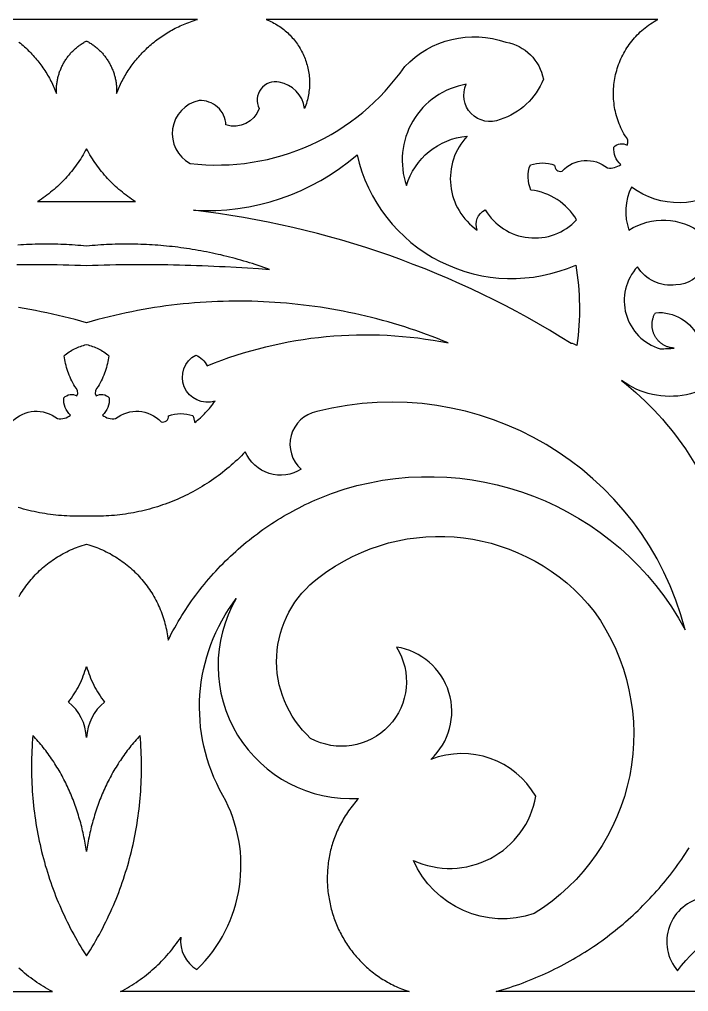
# Model space of a CAD drawing. Extents: x -1135 to 1139, y -1815 to -1379.
# Drawn here: x -30.1 to 270, y -1815 to -1378.9 of the extents above; entities that cross this region are included whole.
import ezdxf

# ---------------------------------------------------------------- set-up
doc = ezdxf.new("R2010")
doc.units = 0
doc.layers.add('LAYER_1', color=18, linetype='CONTINUOUS')

msp = doc.modelspace()

# ---------------------------------------------------------------- linework, layer by layer
at = {"layer": 'LAYER_1'}
for points in [[(-30.28, -1389.05), (-29.66, -1389.55), (-29.05, -1390.07), (-28.45, -1390.59), (-27.85, -1391.12), (-27.27, -1391.66), (-26.69, -1392.21), (-26.12, -1392.76), (-25.56, -1393.32), (-25.01, -1393.89), (-24.47, -1394.46), (-23.93, -1395.05), (-23.41, -1395.63), (-22.89, -1396.23), (-22.39, -1396.83), (-21.89, -1397.44), (-21.4, -1398.05), (-20.92, -1398.67), (-20.45, -1399.3), (-19.99, -1399.93), (-19.54, -1400.57), (-19.1, -1401.22), (-18.67, -1401.86), (-18.25, -1402.52), (-17.84, -1403.18), (-17.44, -1403.84), (-17.05, -1404.51), (-16.67, -1405.19), (-16.3, -1405.87), (-15.94, -1406.55), (-15.6, -1407.24), (-15.26, -1407.93), (-14.93, -1408.63), (-14.61, -1409.33), (-14.31, -1410.03), (-14.01, -1410.74), (-13.73, -1411.45), (-13.46, -1412.17), (-13.48, -1411.71), (-13.49, -1411.25), (-13.49, -1410.79), (-13.49, -1410.33), (-13.48, -1409.88), (-13.45, -1409.42), (-13.43, -1408.97), (-13.39, -1408.52), (-13.34, -1408.07), (-13.29, -1407.62), (-13.23, -1407.17), (-13.16, -1406.73), (-13.08, -1406.29), (-13, -1405.84), (-12.91, -1405.41), (-12.81, -1404.97), (-12.7, -1404.54), (-12.58, -1404.11), (-12.46, -1403.68), (-12.33, -1403.25), (-12.19, -1402.83), (-12.05, -1402.41), (-11.9, -1401.99), (-11.74, -1401.58), (-11.57, -1401.17), (-11.4, -1400.76), (-11.21, -1400.35), (-11.03, -1399.95), (-10.83, -1399.56), (-10.63, -1399.16), (-10.42, -1398.77), (-10.21, -1398.39), (-9.98, -1398), (-9.76, -1397.62), (-9.52, -1397.25), (-9.28, -1396.88), (-9.03, -1396.51), (-8.77, -1396.15), (-8.51, -1395.79), (-8.25, -1395.44), (-7.97, -1395.09), (-7.69, -1394.75), (-7.4, -1394.41), (-7.11, -1394.08), (-6.81, -1393.75), (-6.51, -1393.42), (-6.2, -1393.11), (-5.88, -1392.79), (-5.56, -1392.48), (-5.23, -1392.18), (-4.9, -1391.88), (-4.56, -1391.59), (-4.21, -1391.31), (-3.86, -1391.03), (-3.5, -1390.75), (-3.14, -1390.48), (-2.77, -1390.22), (-2.4, -1389.97), (-2.02, -1389.72), (-1.64, -1389.47), (-1.25, -1389.24), (-0.86, -1389.01), (-0.46, -1388.78), (-0.05, -1388.57), (0, -1388.55), (0.05, -1388.57), (0.46, -1388.78), (0.86, -1389.01), (1.25, -1389.24), (1.64, -1389.47), (2.02, -1389.72), (2.4, -1389.97), (2.77, -1390.22), (3.14, -1390.48), (3.5, -1390.75), (3.86, -1391.03), (4.21, -1391.31), (4.56, -1391.59), (4.9, -1391.88), (5.23, -1392.18), (5.56, -1392.48), (5.88, -1392.79), (6.2, -1393.11), (6.51, -1393.42), (6.81, -1393.75), (7.11, -1394.08), (7.4, -1394.41), (7.69, -1394.75), (7.97, -1395.09), (8.25, -1395.44), (8.51, -1395.79), (8.77, -1396.15), (9.03, -1396.51), (9.28, -1396.88), (9.52, -1397.25), (9.76, -1397.62), (9.98, -1398), (10.21, -1398.39), (10.42, -1398.77), (10.63, -1399.16), (10.83, -1399.56), (11.03, -1399.95), (11.21, -1400.35), (11.4, -1400.76), (11.57, -1401.17), (11.74, -1401.58), (11.9, -1401.99), (12.05, -1402.41), (12.19, -1402.83), (12.33, -1403.25), (12.46, -1403.68), (12.58, -1404.11), (12.7, -1404.54), (12.81, -1404.97), (12.91, -1405.41), (13, -1405.84), (13.08, -1406.29), (13.16, -1406.73), (13.23, -1407.17), (13.29, -1407.62), (13.34, -1408.07), (13.39, -1408.52), (13.43, -1408.97), (13.45, -1409.42), (13.48, -1409.88), (13.49, -1410.33), (13.49, -1410.79), (13.49, -1411.25), (13.48, -1411.71), (13.46, -1412.17), (13.73, -1411.45), (14.01, -1410.74), (14.31, -1410.03), (14.61, -1409.33), (14.93, -1408.63), (15.26, -1407.93), (15.6, -1407.24), (15.94, -1406.55), (16.3, -1405.87), (16.67, -1405.19), (17.05, -1404.51), (17.44, -1403.84), (17.84, -1403.18), (18.25, -1402.52), (18.67, -1401.86), (19.1, -1401.22), (19.54, -1400.57), (19.99, -1399.93), (20.45, -1399.3), (20.92, -1398.67), (21.4, -1398.05), (21.89, -1397.44), (22.39, -1396.83), (22.89, -1396.23), (23.41, -1395.63), (23.93, -1395.05), (24.47, -1394.46), (25.01, -1393.89), (25.56, -1393.32), (26.12, -1392.76), (26.69, -1392.21), (27.27, -1391.66), (27.85, -1391.12), (28.45, -1390.59), (29.05, -1390.07), (29.66, -1389.55), (30.28, -1389.05), (30.91, -1388.55), (31.55, -1388.06), (32.19, -1387.57), (32.84, -1387.1), (33.5, -1386.64), (34.17, -1386.18), (34.85, -1385.73), (35.53, -1385.3), (36.22, -1384.87), (36.92, -1384.45), (37.62, -1384.04), (38.33, -1383.64), (39.05, -1383.25), (39.78, -1382.87), (40.51, -1382.5), (41.26, -1382.14), (42, -1381.79), (42.76, -1381.45), (43.52, -1381.13), (44.29, -1380.81), (45.06, -1380.5), (45.84, -1380.21), (46.63, -1379.92), (47.42, -1379.65), (48.22, -1379.39), (49.03, -1379.14), (49.84, -1378.9), (0.05, -1378.9), (-0.05, -1378.9), (-49.84, -1378.9)], [(-31.32, -1488.83), (-28.72, -1488.8), (-26.13, -1488.79), (-23.53, -1488.79), (-20.92, -1488.8), (-18.32, -1488.81), (-15.71, -1488.84), (-13.1, -1488.88), (-10.49, -1488.93), (-7.88, -1489), (-5.27, -1489.07), (-2.66, -1489.15), (-0.05, -1489.25), (0.05, -1489.25), (2.66, -1489.15), (5.27, -1489.07), (7.88, -1489), (10.49, -1488.93), (13.1, -1488.88), (15.71, -1488.84), (18.32, -1488.81), (20.92, -1488.8), (23.53, -1488.79), (26.13, -1488.79), (28.72, -1488.8), (31.32, -1488.83), (33.91, -1488.86), (36.5, -1488.9), (39.08, -1488.95), (41.66, -1489.01), (44.24, -1489.08), (46.81, -1489.16), (49.37, -1489.25), (51.93, -1489.34), (54.49, -1489.44), (57.03, -1489.55), (59.58, -1489.67), (62.11, -1489.8), (67.16, -1490.07), (72.18, -1490.37), (77.17, -1490.7), (82.12, -1491.05), (80.84, -1490.6), (79.55, -1490.15), (78.27, -1489.71), (76.99, -1489.28), (75.7, -1488.86), (74.42, -1488.45), (73.13, -1488.05), (71.85, -1487.66), (70.57, -1487.28), (69.28, -1486.91), (68, -1486.55), (66.71, -1486.2), (65.43, -1485.86), (64.14, -1485.53), (62.86, -1485.2), (61.57, -1484.89), (60.29, -1484.58), (59, -1484.29), (57.72, -1484), (56.43, -1483.73), (55.15, -1483.46), (53.86, -1483.2), (52.58, -1482.96), (51.3, -1482.72), (50.01, -1482.49), (48.73, -1482.27), (47.44, -1482.06), (46.16, -1481.86), (44.87, -1481.66), (43.59, -1481.48), (42.3, -1481.31), (41.02, -1481.14), (39.74, -1480.99), (38.45, -1480.84), (37.17, -1480.7), (35.89, -1480.58), (34.6, -1480.46), (33.32, -1480.35), (32.04, -1480.24), (30.75, -1480.15), (29.47, -1480.07), (28.19, -1479.99), (26.91, -1479.93), (25.63, -1479.87), (24.34, -1479.82), (23.06, -1479.79), (21.78, -1479.76), (20.5, -1479.73), (19.22, -1479.72), (17.94, -1479.72), (16.66, -1479.72), (15.38, -1479.74), (14.1, -1479.76), (12.82, -1479.79), (11.54, -1479.83), (10.26, -1479.88), (8.99, -1479.94), (7.71, -1480), (6.43, -1480.08), (5.15, -1480.16), (3.88, -1480.25), (2.6, -1480.35), (1.33, -1480.46), (0.05, -1480.58), (-0.05, -1480.58), (-1.33, -1480.46), (-2.6, -1480.35), (-3.88, -1480.25), (-5.15, -1480.16), (-6.43, -1480.08), (-7.71, -1480), (-8.99, -1479.94), (-10.26, -1479.88), (-11.54, -1479.83), (-12.82, -1479.79), (-14.1, -1479.76), (-15.38, -1479.74), (-16.66, -1479.72), (-17.94, -1479.72), (-19.22, -1479.72), (-20.5, -1479.73), (-21.78, -1479.76), (-23.06, -1479.79), (-24.34, -1479.82), (-25.63, -1479.87), (-26.91, -1479.93), (-28.19, -1479.99), (-29.47, -1480.07), (-30.75, -1480.15)], [(449.26, -1815.04), (183.75, -1815.05), (185.28, -1814.61), (186.8, -1814.15), (188.31, -1813.69), (189.82, -1813.2), (191.31, -1812.7), (192.8, -1812.19), (194.28, -1811.66), (195.76, -1811.12), (197.22, -1810.57), (198.68, -1809.99), (200.13, -1809.41), (201.57, -1808.81), (203, -1808.2), (204.43, -1807.57), (205.84, -1806.93), (207.25, -1806.28), (208.65, -1805.61), (210.04, -1804.92), (211.42, -1804.23), (212.8, -1803.52), (214.16, -1802.8), (215.51, -1802.06), (216.86, -1801.32), (218.2, -1800.55), (219.52, -1799.78), (220.84, -1798.99), (222.15, -1798.19), (223.45, -1797.38), (224.74, -1796.56), (226.02, -1795.72), (227.3, -1794.87), (228.56, -1794.01), (229.81, -1793.13), (231.05, -1792.25), (232.28, -1791.35), (233.51, -1790.44), (234.72, -1789.52), (235.92, -1788.58), (237.11, -1787.64), (238.29, -1786.68), (239.46, -1785.72), (240.63, -1784.74), (241.78, -1783.75), (242.92, -1782.75), (244.05, -1781.73), (245.16, -1780.71), (246.27, -1779.68), (247.37, -1778.63), (248.46, -1777.58), (249.53, -1776.51), (250.6, -1775.44), (251.65, -1774.35), (252.69, -1773.25), (253.72, -1772.15), (254.74, -1771.03), (255.75, -1769.9), (256.75, -1768.76), (257.73, -1767.62), (258.7, -1766.46), (259.67, -1765.3), (260.61, -1764.12), (261.55, -1762.94), (262.48, -1761.74), (263.39, -1760.54), (264.3, -1759.33), (265.19, -1758.11), (266.06, -1756.88), (266.93, -1755.64), (267.78, -1754.39), (268.62, -1753.14), (269.45, -1751.87), (270.27, -1750.6)], [(-144.66, -1815.05), (-15.31, -1815.04), (-16.32, -1814.5), (-17.33, -1813.95), (-18.33, -1813.38), (-19.32, -1812.79), (-20.3, -1812.19), (-21.27, -1811.57), (-22.23, -1810.94), (-23.18, -1810.29), (-24.12, -1809.63), (-25.04, -1808.96), (-25.96, -1808.27), (-26.86, -1807.56), (-27.75, -1806.84), (-28.63, -1806.11), (-29.5, -1805.36), (-30.35, -1804.6)]]:
    msp.add_lwpolyline(points, dxfattribs=at)
for points in [[(143.51, -1453.47, -0.309521), (170.67, -1431.29, 0.456273), (175.2, -1473.41, -0.393052), (178.83, -1464.33, 0.500237), (219.8, -1468.78, 0.23041), (199.3, -1455.42, -0.198568), (199.05, -1444.15, -0.164265), (209.95, -1444.22, 0.539604), (213.28, -1446.95, -0.393532), (233.7, -1445.53, 0.203828), (239.61, -1443.94, -0.244995), (236.54, -1436.22, -0.350674), (242.45, -1435.31, 0.350094), (241.5, -1431.12), (241.01, -1430.24), (240.53, -1429.36), (240.09, -1428.47), (239.66, -1427.57), (239.27, -1426.67), (238.9, -1425.76), (238.55, -1424.85), (238.24, -1423.94), (237.94, -1423.02), (237.67, -1422.09), (237.43, -1421.17), (237.21, -1420.24), (237.01, -1419.31), (236.84, -1418.37), (236.7, -1417.44), (236.57, -1416.5), (236.48, -1415.56), (236.4, -1414.63), (236.35, -1413.69), (236.32, -1412.75), (236.32, -1411.82), (236.34, -1410.89), (236.38, -1409.96), (236.45, -1409.03), (236.53, -1408.1), (236.64, -1407.18), (236.78, -1406.26), (236.93, -1405.35), (237.11, -1404.44), (237.31, -1403.54), (237.53, -1402.64), (237.78, -1401.74), (238.04, -1400.86), (238.33, -1399.98), (238.64, -1399.11), (238.97, -1398.24), (239.32, -1397.38), (239.69, -1396.54), (240.08, -1395.7), (240.5, -1394.87), (240.93, -1394.05), (241.38, -1393.24), (241.86, -1392.44), (242.35, -1391.65), (242.87, -1390.87), (243.4, -1390.11), (243.96, -1389.36), (244.53, -1388.62), (245.12, -1387.89), (245.73, -1387.18), (246.36, -1386.48), (247.01, -1385.8), (247.68, -1385.13), (248.37, -1384.48), (249.08, -1383.84), (249.8, -1383.22), (250.54, -1382.62), (251.31, -1382.03), (252.08, -1381.46), (252.88, -1380.91), (253.69, -1380.38), (254.53, -1379.86), (255.37, -1379.37), (256.24, -1378.9), (80.55, -1378.9), (81.28, -1379.19), (82, -1379.5), (82.7, -1379.83), (83.4, -1380.18), (84.08, -1380.54), (84.75, -1380.91), (85.41, -1381.31), (86.05, -1381.71), (86.69, -1382.13), (87.31, -1382.57), (87.92, -1383.02), (88.51, -1383.48), (89.09, -1383.96), (89.66, -1384.45), (90.22, -1384.95), (90.76, -1385.47), (91.28, -1386), (91.8, -1386.54), (92.3, -1387.09), (92.78, -1387.65), (93.26, -1388.22), (93.71, -1388.81), (94.15, -1389.4), (94.58, -1390.01), (94.99, -1390.62), (95.39, -1391.24), (95.77, -1391.88), (96.14, -1392.52), (96.49, -1393.17), (96.83, -1393.83), (97.15, -1394.49), (97.45, -1395.16), (97.74, -1395.84), (98.01, -1396.53), (98.26, -1397.23), (98.5, -1397.93), (98.72, -1398.63), (98.93, -1399.34), (99.11, -1400.06), (99.28, -1400.78), (99.44, -1401.51), (99.57, -1402.24), (99.69, -1402.97), (99.79, -1403.71), (99.87, -1404.45), (99.94, -1405.2), (99.98, -1405.95), (100.01, -1406.7), (100.02, -1407.45), (100.01, -1408.21), (99.98, -1408.96), (99.93, -1409.72), (99.86, -1410.48), (99.78, -1411.24), (99.67, -1412), (99.54, -1412.75), (99.4, -1413.51), (99.23, -1414.27), (99.05, -1415.03), (98.84, -1415.78), (98.62, -1416.54), (98.37, -1417.29), (98.1, -1418.04), (97.81, -1418.79, 0.325015), (86.46, -1407.04, 0.63286), (77.46, -1418.88, -0.409736), (62.54, -1426.22, 0.418062), (50.46, -1415.32, 0.698824), (46.44, -1443.51, 0.277475), (142.72, -1400.07, -0.295106), (188.07, -1389.07, -0.314027), (204.88, -1405.72, -0.22362), (185.57, -1423.82, -0.685678), (170.33, -1407.95, 0.464047)], [(219.86, -1525.17, 0.11885), (217.3, -1524.23, 0.112276), (47.92, -1464.52, 0.19507), (121.34, -1439.6, 0.472647), (219.4, -1489.09, -0.078882)], [(138.99, -1660.48, -0.773333), (100.5, -1701.45, -0.472459), (104.2, -1629.3, -0.411921), (227.7, -1644.56, -0.433442), (200.8, -1780.01, -0.390951), (146.58, -1756.2, 0.491578), (201.51, -1727.45, 0.369286), (154.44, -1710.87, 0.627784)], [(144.66, -1815.05), (15.31, -1815.04), (16.32, -1814.5), (17.33, -1813.95), (18.33, -1813.38), (19.32, -1812.79), (20.3, -1812.19), (21.27, -1811.57), (22.23, -1810.94), (23.18, -1810.29), (24.12, -1809.63), (25.04, -1808.96), (25.96, -1808.27), (26.86, -1807.56), (27.75, -1806.84), (28.63, -1806.11), (29.5, -1805.36), (30.35, -1804.6), (31.2, -1803.83), (32.03, -1803.04), (32.85, -1802.24), (33.65, -1801.42), (34.45, -1800.6), (35.23, -1799.76), (35.99, -1798.9), (36.75, -1798.04), (37.48, -1797.16), (38.21, -1796.27), (38.92, -1795.37), (39.62, -1794.45), (40.31, -1793.53), (40.97, -1792.59), (41.63, -1791.64), (42.27, -1790.68, 0.29201), (49.45, -1805.16, 0.33954), (61.15, -1727.02, -0.300932), (67.19, -1638.67, 0.598512), (122.03, -1728.39), (121.42, -1729.07), (120.82, -1729.76), (120.24, -1730.45), (119.67, -1731.14), (119.11, -1731.85), (118.57, -1732.55), (118.04, -1733.27), (117.53, -1733.98), (117.03, -1734.71), (116.54, -1735.44), (116.07, -1736.17), (115.61, -1736.91), (115.17, -1737.65), (114.74, -1738.4), (114.32, -1739.15), (113.92, -1739.9), (113.53, -1740.66), (113.16, -1741.43), (112.79, -1742.19), (112.44, -1742.96), (112.11, -1743.74), (111.79, -1744.51), (111.48, -1745.29), (111.18, -1746.08), (110.9, -1746.86), (110.63, -1747.65), (110.38, -1748.44), (110.13, -1749.23), (109.91, -1750.03), (109.69, -1750.83), (109.49, -1751.63), (109.3, -1752.43), (109.12, -1753.23), (108.95, -1754.03), (108.8, -1754.84), (108.66, -1755.64), (108.54, -1756.45), (108.42, -1757.26), (108.32, -1758.07), (108.23, -1758.88), (108.16, -1759.69), (108.1, -1760.5), (108.05, -1761.31), (108.01, -1762.12), (107.98, -1762.93), (107.97, -1763.74), (107.97, -1764.55), (107.98, -1765.36), (108, -1766.17), (108.04, -1766.97), (108.08, -1767.78), (108.14, -1768.58), (108.22, -1769.39), (108.3, -1770.19), (108.39, -1770.99), (108.5, -1771.79), (108.62, -1772.59), (108.75, -1773.38), (108.9, -1774.17), (109.05, -1774.96), (109.22, -1775.75), (109.39, -1776.54), (109.58, -1777.32), (109.79, -1778.1), (110, -1778.87), (110.22, -1779.65), (110.46, -1780.41), (110.7, -1781.18), (110.96, -1781.94), (111.23, -1782.7), (111.51, -1783.46), (111.81, -1784.21), (112.11, -1784.95), (112.42, -1785.69), (112.75, -1786.43), (113.08, -1787.16), (113.43, -1787.89), (113.79, -1788.61), (114.16, -1789.33), (114.54, -1790.04), (114.93, -1790.74), (115.33, -1791.44), (115.74, -1792.14), (116.17, -1792.83), (116.6, -1793.51), (117.04, -1794.19), (117.5, -1794.86), (117.96, -1795.52), (118.44, -1796.18), (118.92, -1796.83), (119.42, -1797.47), (119.93, -1798.11), (120.44, -1798.74), (120.97, -1799.36), (121.51, -1799.97), (122.06, -1800.58), (122.61, -1801.18), (123.18, -1801.77), (123.76, -1802.35), (124.35, -1802.93), (124.94, -1803.49), (125.55, -1804.05), (126.17, -1804.6), (126.79, -1805.14), (127.43, -1805.67), (128.08, -1806.19), (128.73, -1806.7), (129.4, -1807.2), (130.07, -1807.7), (130.76, -1808.18), (131.45, -1808.65), (132.16, -1809.12), (132.87, -1809.57), (133.59, -1810.01), (134.32, -1810.45), (135.06, -1810.87), (135.81, -1811.28), (136.57, -1811.68), (137.34, -1812.07), (138.12, -1812.45), (138.9, -1812.81), (139.7, -1813.17), (140.5, -1813.51), (141.32, -1813.84), (142.14, -1814.16), (142.97, -1814.47), (143.81, -1814.76)], [(0.04, -1669.18), (0.35, -1670.27), (0.69, -1671.34), (1.05, -1672.4), (1.44, -1673.46), (1.85, -1674.5), (2.3, -1675.53), (2.76, -1676.56), (3.26, -1677.57), (3.78, -1678.56), (4.33, -1679.55), (4.9, -1680.52), (5.49, -1681.47), (6.11, -1682.42), (6.76, -1683.34), (7.43, -1684.25), (8.13, -1685.15, 0.216024), (0, -1701.06, 0.216024), (-8.13, -1685.15), (-7.43, -1684.25), (-6.76, -1683.34), (-6.11, -1682.42), (-5.49, -1681.47), (-4.9, -1680.52), (-4.33, -1679.55), (-3.78, -1678.56), (-3.26, -1677.57), (-2.76, -1676.56), (-2.3, -1675.53), (-1.85, -1674.5), (-1.44, -1673.46), (-1.05, -1672.4), (-0.69, -1671.34), (-0.35, -1670.27), (-0.04, -1669.18)]]:
    msp.add_lwpolyline(points, format="xyb", close=True, dxfattribs=at)
for points in [[(0.05, -1460.63), (21.92, -1460.63), (21.06, -1460.07), (20.21, -1459.5), (19.37, -1458.92), (18.55, -1458.32), (17.73, -1457.72), (16.92, -1457.09), (16.12, -1456.46), (15.33, -1455.81), (14.56, -1455.15), (13.79, -1454.48), (13.04, -1453.8), (12.3, -1453.11), (11.57, -1452.4), (10.85, -1451.68), (10.14, -1450.95), (9.44, -1450.21), (8.76, -1449.46), (8.09, -1448.7), (7.43, -1447.92), (6.78, -1447.14), (6.15, -1446.35), (5.53, -1445.54), (4.92, -1444.73), (4.32, -1443.9), (3.74, -1443.07), (3.17, -1442.22), (2.62, -1441.37), (2.08, -1440.51), (1.55, -1439.63), (1.03, -1438.75), (0.53, -1437.86), (0.04, -1436.96), (0.03, -1436.95), (0, -1436.94), (-0.03, -1436.95), (-0.04, -1436.96), (-0.53, -1437.86), (-1.03, -1438.75), (-1.55, -1439.63), (-2.08, -1440.51), (-2.62, -1441.37), (-3.17, -1442.22), (-3.74, -1443.07), (-4.32, -1443.9), (-4.92, -1444.73), (-5.53, -1445.54), (-6.15, -1446.35), (-6.78, -1447.14), (-7.43, -1447.92), (-8.09, -1448.7), (-8.76, -1449.46), (-9.44, -1450.21), (-10.14, -1450.95), (-10.85, -1451.68), (-11.57, -1452.4), (-12.3, -1453.11), (-13.04, -1453.8), (-13.79, -1454.48), (-14.56, -1455.15), (-15.33, -1455.81), (-16.12, -1456.46), (-16.92, -1457.09), (-17.73, -1457.72), (-18.55, -1458.32), (-19.37, -1458.92), (-20.21, -1459.5), (-21.06, -1460.07), (-21.92, -1460.63), (-0.05, -1460.63)], [(0.06, -1799.05), (0.92, -1797.69), (1.76, -1796.33), (2.59, -1794.96), (3.4, -1793.58), (4.2, -1792.19), (4.99, -1790.8), (5.76, -1789.4), (6.52, -1787.99), (7.26, -1786.57), (7.98, -1785.15), (8.69, -1783.72), (9.39, -1782.29), (10.07, -1780.84), (10.74, -1779.39), (11.39, -1777.94), (12.03, -1776.48), (12.65, -1775.01), (13.25, -1773.53), (13.84, -1772.05), (14.42, -1770.56), (14.98, -1769.07), (15.53, -1767.57), (16.06, -1766.07), (16.57, -1764.55), (17.07, -1763.04), (17.55, -1761.51), (18.02, -1759.99), (18.47, -1758.45), (18.91, -1756.91), (19.33, -1755.37), (19.74, -1753.82), (20.13, -1752.26), (20.5, -1750.7), (20.86, -1749.13), (21.2, -1747.56), (21.53, -1745.99), (21.84, -1744.41), (22.14, -1742.82), (22.41, -1741.23), (22.68, -1739.64), (22.92, -1738.04), (23.16, -1736.43), (23.37, -1734.83), (23.57, -1733.21), (23.75, -1731.6), (23.92, -1729.98), (24.07, -1728.35), (24.2, -1726.72), (24.32, -1725.09), (24.42, -1723.45), (24.5, -1721.81), (24.57, -1720.17), (24.62, -1718.52), (24.66, -1716.87), (24.68, -1715.22), (24.68, -1713.56), (24.66, -1711.9), (24.63, -1710.23), (24.58, -1708.57), (24.52, -1706.9), (24.43, -1705.22), (24.33, -1703.55), (24.22, -1701.87), (24.09, -1700.19), (23.47, -1700.83), (22.87, -1701.48), (22.27, -1702.14), (21.68, -1702.81), (21.1, -1703.48), (20.52, -1704.16), (19.95, -1704.85), (19.39, -1705.54), (18.84, -1706.24), (18.29, -1706.94), (17.75, -1707.65), (17.22, -1708.37), (16.69, -1709.1), (16.18, -1709.83), (15.67, -1710.56), (15.17, -1711.31), (14.67, -1712.05), (14.19, -1712.81), (13.71, -1713.57), (13.24, -1714.33), (12.77, -1715.1), (12.31, -1715.88), (11.87, -1716.66), (11.42, -1717.44), (10.99, -1718.24), (10.56, -1719.03), (10.14, -1719.83), (9.73, -1720.64), (9.33, -1721.45), (8.93, -1722.26), (8.54, -1723.08), (8.16, -1723.91), (7.79, -1724.74), (7.42, -1725.57), (7.07, -1726.41), (6.72, -1727.25), (6.37, -1728.09), (6.04, -1728.94), (5.71, -1729.79), (5.39, -1730.65), (5.08, -1731.51), (4.77, -1732.38), (4.48, -1733.24), (4.19, -1734.11), (3.91, -1734.99), (3.64, -1735.87), (3.37, -1736.75), (3.11, -1737.63), (2.86, -1738.52), (2.62, -1739.41), (2.38, -1740.3), (2.16, -1741.19), (1.94, -1742.09), (1.73, -1742.99), (1.52, -1743.89), (1.33, -1744.8), (1.14, -1745.7), (0.96, -1746.61), (0.79, -1747.53), (0.63, -1748.44), (0.47, -1749.35), (0.32, -1750.27), (0.18, -1751.19), (0.05, -1752.11), (0.03, -1752.13), (0, -1752.14), (-0.03, -1752.13), (-0.05, -1752.11), (-0.18, -1751.19), (-0.32, -1750.27), (-0.47, -1749.35), (-0.63, -1748.44), (-0.79, -1747.53), (-0.96, -1746.61), (-1.14, -1745.7), (-1.33, -1744.8), (-1.52, -1743.89), (-1.73, -1742.99), (-1.94, -1742.09), (-2.16, -1741.19), (-2.38, -1740.3), (-2.62, -1739.41), (-2.86, -1738.52), (-3.11, -1737.63), (-3.37, -1736.75), (-3.64, -1735.87), (-3.91, -1734.99), (-4.19, -1734.11), (-4.48, -1733.24), (-4.77, -1732.38), (-5.08, -1731.51), (-5.39, -1730.65), (-5.71, -1729.79), (-6.04, -1728.94), (-6.37, -1728.09), (-6.72, -1727.25), (-7.07, -1726.41), (-7.42, -1725.57), (-7.79, -1724.74), (-8.16, -1723.91), (-8.54, -1723.08), (-8.93, -1722.26), (-9.33, -1721.45), (-9.73, -1720.64), (-10.14, -1719.83), (-10.56, -1719.03), (-10.99, -1718.24), (-11.42, -1717.44), (-11.87, -1716.66), (-12.31, -1715.88), (-12.77, -1715.1), (-13.24, -1714.33), (-13.71, -1713.57), (-14.19, -1712.81), (-14.67, -1712.05), (-15.17, -1711.31), (-15.67, -1710.56), (-16.18, -1709.83), (-16.69, -1709.1), (-17.22, -1708.37), (-17.75, -1707.65), (-18.29, -1706.94), (-18.84, -1706.24), (-19.39, -1705.54), (-19.95, -1704.85), (-20.52, -1704.16), (-21.1, -1703.48), (-21.68, -1702.81), (-22.27, -1702.14), (-22.87, -1701.48), (-23.47, -1700.83), (-24.09, -1700.19), (-24.22, -1701.87), (-24.33, -1703.55), (-24.43, -1705.22), (-24.52, -1706.9), (-24.58, -1708.57), (-24.63, -1710.23), (-24.66, -1711.9), (-24.68, -1713.56), (-24.68, -1715.22), (-24.66, -1716.87), (-24.62, -1718.52), (-24.57, -1720.17), (-24.5, -1721.81), (-24.42, -1723.45), (-24.32, -1725.09), (-24.2, -1726.72), (-24.07, -1728.35), (-23.92, -1729.98), (-23.75, -1731.6), (-23.57, -1733.21), (-23.37, -1734.83), (-23.16, -1736.43), (-22.92, -1738.04), (-22.68, -1739.64), (-22.41, -1741.23), (-22.14, -1742.82), (-21.84, -1744.41), (-21.53, -1745.99), (-21.2, -1747.56), (-20.86, -1749.13), (-20.5, -1750.7), (-20.13, -1752.26), (-19.74, -1753.82), (-19.33, -1755.37), (-18.91, -1756.91), (-18.47, -1758.45), (-18.02, -1759.99), (-17.55, -1761.51), (-17.07, -1763.04), (-16.57, -1764.55), (-16.06, -1766.07), (-15.53, -1767.57), (-14.98, -1769.07), (-14.42, -1770.56), (-13.84, -1772.05), (-13.25, -1773.53), (-12.65, -1775.01), (-12.03, -1776.48), (-11.39, -1777.94), (-10.74, -1779.39), (-10.07, -1780.84), (-9.39, -1782.29), (-8.69, -1783.72), (-7.98, -1785.15), (-7.26, -1786.57), (-6.52, -1787.99), (-5.76, -1789.4), (-4.99, -1790.8), (-4.2, -1792.19), (-3.4, -1793.58), (-2.59, -1794.96), (-1.76, -1796.33), (-0.92, -1797.69), (-0.06, -1799.05), (-0.03, -1799.07), (0, -1799.07), (0.03, -1799.07)]]:
    msp.add_lwpolyline(points, close=True, dxfattribs=at)
for points in [[(287.7, -1453.42, -0.33837), (244.4, -1454.16, 0.205636), (243.29, -1473.4, -0.311044), (275.88, -1474.71, -0.600955), (264.32, -1498.01, -0.290907), (247.07, -1489.9, 0.556182), (257.3, -1526.65), (258.08, -1526.64), (258.86, -1526.63), (259.64, -1526.6), (260.42, -1526.57), (261.2, -1526.53), (261.98, -1526.48), (262.76, -1526.42), (263.54, -1526.36), (263.18, -1526.33), (262.82, -1526.29), (262.46, -1526.25), (262.11, -1526.19), (261.77, -1526.12), (261.43, -1526.03), (261.09, -1525.94), (260.76, -1525.84), (260.44, -1525.72), (260.12, -1525.6), (259.81, -1525.47), (259.51, -1525.32), (259.21, -1525.17), (258.91, -1525.01), (258.63, -1524.84), (258.35, -1524.66), (258.07, -1524.47), (257.81, -1524.28), (257.55, -1524.07), (257.29, -1523.86), (257.05, -1523.65), (256.81, -1523.42), (256.58, -1523.19), (256.36, -1522.95), (256.14, -1522.7), (255.94, -1522.45), (255.74, -1522.19), (255.54, -1521.93), (255.36, -1521.66), (255.19, -1521.38), (255.02, -1521.1), (254.86, -1520.81), (254.71, -1520.52), (254.57, -1520.23), (254.44, -1519.93), (254.32, -1519.63), (254.21, -1519.32), (254.11, -1519.01), (254.01, -1518.7), (253.93, -1518.38), (253.85, -1518.06), (253.79, -1517.74), (253.74, -1517.42), (253.69, -1517.09), (253.66, -1516.76), (253.63, -1516.43), (253.62, -1516.1), (253.62, -1515.77), (253.63, -1515.43), (253.65, -1515.1), (253.68, -1514.76), (253.72, -1514.43), (253.78, -1514.09), (253.84, -1513.76), (253.92, -1513.42), (254.01, -1513.09), (254.11, -1512.76), (254.22, -1512.43), (254.34, -1512.09), (254.48, -1511.76), (254.63, -1511.44), (254.79, -1511.11), (254.96, -1510.79), (255.15, -1510.47, -0.325002), (274.65, -1522.19, -0.787549)], [(-33.44, -1559.43, -0.393532), (-13.02, -1558.01, 0.203828), (-7.11, -1556.42, -0.244995), (-10.18, -1548.7, -0.350674), (-4.27, -1547.79, 0.350094), (-5.22, -1543.59), (-5.69, -1542.76), (-6.14, -1541.93), (-6.57, -1541.09), (-6.97, -1540.24), (-7.35, -1539.39), (-7.71, -1538.53), (-8.04, -1537.67), (-8.36, -1536.8), (-8.65, -1535.94), (-8.92, -1535.06), (-9.16, -1534.19), (-9.39, -1533.31), (-9.59, -1532.43), (-9.77, -1531.55), (-9.93, -1530.67), (-10.07, -1529.79), (-9.52, -1529.34), (-8.95, -1528.9), (-8.38, -1528.48), (-7.79, -1528.08), (-7.19, -1527.7), (-6.59, -1527.34), (-5.97, -1527), (-5.34, -1526.67), (-4.71, -1526.37), (-4.06, -1526.08), (-3.41, -1525.81), (-2.75, -1525.56), (-2.09, -1525.33), (-1.41, -1525.12), (-0.74, -1524.94), (-0.05, -1524.77), (0, -1524.76), (0.05, -1524.77), (0.74, -1524.94), (1.41, -1525.12), (2.09, -1525.33), (2.75, -1525.56), (3.41, -1525.81), (4.06, -1526.08), (4.71, -1526.37), (5.34, -1526.67), (5.97, -1527), (6.59, -1527.34), (7.19, -1527.7), (7.79, -1528.08), (8.38, -1528.48), (8.95, -1528.9), (9.52, -1529.34), (10.07, -1529.79), (9.93, -1530.67), (9.77, -1531.55), (9.59, -1532.43), (9.39, -1533.31), (9.16, -1534.19), (8.92, -1535.06), (8.65, -1535.94), (8.36, -1536.8), (8.04, -1537.67), (7.71, -1538.53), (7.35, -1539.39), (6.97, -1540.24), (6.57, -1541.09), (6.14, -1541.93), (5.69, -1542.76), (5.22, -1543.59, 0.350094), (4.27, -1547.79, -0.350674), (10.18, -1548.7, -0.244995), (7.11, -1556.42, 0.203828), (13.02, -1558.01, -0.393532), (33.44, -1559.43, 0.539604), (36.77, -1556.7, -0.164265), (47.68, -1556.63), (47.82, -1557.01), (47.95, -1557.4), (48.07, -1557.79), (48.18, -1558.19), (48.28, -1558.58), (48.37, -1558.98), (48.44, -1559.38), (48.51, -1559.78), (49.16, -1559.26), (49.8, -1558.73), (50.43, -1558.19), (51.05, -1557.64), (51.66, -1557.07), (52.26, -1556.49), (52.85, -1555.9), (53.43, -1555.3), (53.99, -1554.69), (54.55, -1554.07), (55.09, -1553.44), (55.62, -1552.79), (56.14, -1552.14), (56.65, -1551.47), (57.15, -1550.8), (57.63, -1550.11, -0.914973), (48.98, -1529.45, -0.182436), (54.16, -1534.29, -0.147464), (162.25, -1524.04), (159.84, -1523.05), (157.41, -1522.09), (154.98, -1521.15), (152.54, -1520.25), (150.09, -1519.36), (147.63, -1518.51), (145.17, -1517.68), (142.7, -1516.88), (140.22, -1516.1), (137.74, -1515.35), (135.25, -1514.63), (132.76, -1513.93), (130.25, -1513.26), (127.75, -1512.62), (125.24, -1512.01), (122.72, -1511.42), (120.2, -1510.86), (117.67, -1510.32), (115.14, -1509.82), (112.6, -1509.34), (110.06, -1508.88), (107.52, -1508.45), (104.97, -1508.05), (102.42, -1507.68), (99.87, -1507.33), (97.31, -1507.02), (94.75, -1506.72), (92.19, -1506.46), (89.62, -1506.22), (87.06, -1506.01), (84.49, -1505.82), (81.92, -1505.67), (79.34, -1505.54), (76.77, -1505.43), (74.2, -1505.36), (71.62, -1505.31), (69.05, -1505.28), (66.47, -1505.29), (63.89, -1505.32), (61.32, -1505.38), (58.74, -1505.47), (56.16, -1505.58), (53.59, -1505.72), (51.02, -1505.89), (48.44, -1506.08), (45.87, -1506.3), (43.3, -1506.55), (40.73, -1506.83), (38.16, -1507.13), (35.6, -1507.46), (33.04, -1507.82), (30.48, -1508.21), (27.92, -1508.62), (25.37, -1509.06), (22.82, -1509.53), (20.27, -1510.02), (17.73, -1510.54), (15.19, -1511.09), (12.65, -1511.67), (10.12, -1512.27), (7.6, -1512.9), (5.08, -1513.56), (2.56, -1514.24), (0.05, -1514.96), (0, -1514.96), (-0.05, -1514.96), (-2.56, -1514.24), (-5.08, -1513.56), (-7.6, -1512.9), (-10.12, -1512.27), (-12.65, -1511.67), (-15.19, -1511.09), (-17.73, -1510.54), (-20.27, -1510.02), (-22.82, -1509.53), (-25.37, -1509.06), (-27.92, -1508.62), (-30.48, -1508.21)], [(293.4, -1530.14, -0.441587), (239.94, -1540.85, -0.163396), (288.2, -1614.89, -0.163343)], [(-30.2, -1637.77), (-29.73, -1636.97), (-29.25, -1636.18), (-28.75, -1635.4), (-28.23, -1634.62), (-27.71, -1633.86), (-27.17, -1633.11), (-26.61, -1632.37), (-26.04, -1631.63), (-25.46, -1630.91), (-24.87, -1630.2), (-24.26, -1629.51), (-23.64, -1628.82), (-23.01, -1628.14), (-22.37, -1627.48), (-21.71, -1626.82), (-21.04, -1626.18), (-20.36, -1625.56), (-19.67, -1624.94), (-18.97, -1624.34), (-18.26, -1623.75), (-17.53, -1623.17), (-16.79, -1622.6), (-16.05, -1622.05), (-15.29, -1621.52), (-14.52, -1620.99), (-13.75, -1620.48), (-12.96, -1619.99), (-12.16, -1619.5), (-11.35, -1619.04), (-10.54, -1618.58), (-9.71, -1618.15), (-8.87, -1617.72), (-8.03, -1617.31), (-7.18, -1616.92), (-6.31, -1616.54), (-5.44, -1616.18), (-4.56, -1615.84), (-3.68, -1615.51), (-2.78, -1615.19), (-1.88, -1614.9), (-0.97, -1614.62), (-0.05, -1614.35), (0, -1614.35), (0.05, -1614.35), (0.97, -1614.62), (1.88, -1614.9), (2.78, -1615.19), (3.68, -1615.51), (4.56, -1615.84), (5.44, -1616.18), (6.31, -1616.54), (7.18, -1616.92), (8.03, -1617.31), (8.87, -1617.72), (9.71, -1618.15), (10.54, -1618.58), (11.35, -1619.04), (12.16, -1619.5), (12.96, -1619.99), (13.75, -1620.48), (14.52, -1620.99), (15.29, -1621.52), (16.05, -1622.05), (16.79, -1622.6), (17.53, -1623.17), (18.26, -1623.75), (18.97, -1624.34), (19.67, -1624.94), (20.36, -1625.56), (21.04, -1626.18), (21.71, -1626.82), (22.37, -1627.48), (23.01, -1628.14), (23.64, -1628.82), (24.26, -1629.51), (24.87, -1630.2), (25.46, -1630.91), (26.04, -1631.63), (26.61, -1632.37), (27.17, -1633.11), (27.71, -1633.86), (28.23, -1634.62), (28.75, -1635.4), (29.25, -1636.18), (29.73, -1636.97), (30.2, -1637.77), (30.66, -1638.58), (31.1, -1639.4), (31.53, -1640.23), (31.94, -1641.07), (32.34, -1641.92), (32.72, -1642.77), (33.08, -1643.63), (33.43, -1644.51), (33.77, -1645.38), (34.08, -1646.27), (34.39, -1647.16), (34.67, -1648.06), (34.94, -1648.97), (35.19, -1649.89), (35.43, -1650.81), (35.64, -1651.74), (35.84, -1652.67), (36.03, -1653.61), (36.19, -1654.56), (36.34, -1655.51), (36.47, -1656.47), (36.58, -1657.43), (37.3, -1656.01), (38.03, -1654.61), (38.78, -1653.21), (39.55, -1651.82), (40.33, -1650.44), (41.13, -1649.07), (41.94, -1647.71), (42.77, -1646.36), (43.61, -1645.03), (44.47, -1643.7), (45.34, -1642.39), (46.23, -1641.09), (47.13, -1639.8), (48.05, -1638.52), (48.98, -1637.25), (49.93, -1635.99), (50.89, -1634.75), (51.86, -1633.51), (52.85, -1632.29), (53.85, -1631.08), (54.87, -1629.89), (55.9, -1628.7), (56.94, -1627.53), (57.99, -1626.37), (59.06, -1625.22), (60.15, -1624.09), (61.24, -1622.97), (62.35, -1621.86), (63.47, -1620.76), (64.6, -1619.68), (65.75, -1618.61), (66.91, -1617.56), (68.08, -1616.52), (69.26, -1615.49), (70.46, -1614.48), (71.67, -1613.48), (72.88, -1612.49), (74.11, -1611.52), (75.36, -1610.56), (76.61, -1609.62), (77.88, -1608.69), (79.15, -1607.77), (80.44, -1606.87), (81.74, -1605.99), (83.05, -1605.12), (84.37, -1604.26), (85.7, -1603.42), (87.04, -1602.6), (88.39, -1601.79), (89.75, -1600.99), (91.12, -1600.21), (92.5, -1599.45), (93.89, -1598.7), (95.3, -1597.97), (96.71, -1597.26), (98.13, -1596.56), (99.56, -1595.87), (101, -1595.21), (102.44, -1594.56), (103.9, -1593.92), (105.37, -1593.31), (106.84, -1592.71), (108.33, -1592.12), (109.82, -1591.56, -0.370217), (268.44, -1652.7, 0.413815), (103.22, -1554.85, 0.61927), (96.29, -1580.69, -0.462475), (71.19, -1572.88), (70.32, -1573.78), (69.44, -1574.68), (68.55, -1575.55), (67.65, -1576.42), (66.73, -1577.27), (65.81, -1578.11), (64.88, -1578.94), (63.94, -1579.75), (62.99, -1580.55), (62.02, -1581.33), (61.05, -1582.1), (60.07, -1582.86), (59.08, -1583.6), (58.08, -1584.33), (57.08, -1585.05), (56.06, -1585.75), (55.04, -1586.44), (54, -1587.11), (52.96, -1587.77), (51.91, -1588.42), (50.86, -1589.05), (49.79, -1589.66), (48.72, -1590.26), (47.64, -1590.85), (46.55, -1591.42), (45.45, -1591.98), (44.35, -1592.52), (43.24, -1593.05), (42.13, -1593.57), (41.01, -1594.06), (39.88, -1594.55), (38.74, -1595.02), (37.6, -1595.47), (36.46, -1595.91), (35.3, -1596.33), (34.15, -1596.74), (32.98, -1597.13), (31.81, -1597.51), (30.64, -1597.87), (29.46, -1598.22), (28.28, -1598.55), (27.09, -1598.86), (25.89, -1599.16), (24.7, -1599.45), (23.49, -1599.71), (22.29, -1599.97), (21.08, -1600.2), (19.86, -1600.42), (18.65, -1600.62), (17.43, -1600.81), (16.2, -1600.98), (14.97, -1601.14), (13.74, -1601.28), (12.51, -1601.4), (11.27, -1601.51), (10.03, -1601.6), (8.79, -1601.67), (7.55, -1601.73), (6.3, -1601.76), (5.06, -1601.79), (3.81, -1601.79), (2.56, -1601.78), (1.3, -1601.76), (0.05, -1601.71), (-0.05, -1601.71), (-1.3, -1601.76), (-2.56, -1601.78), (-3.81, -1601.79), (-5.06, -1601.79), (-6.3, -1601.76), (-7.55, -1601.73), (-8.79, -1601.67), (-10.03, -1601.6), (-11.27, -1601.51), (-12.51, -1601.4), (-13.74, -1601.28), (-14.97, -1601.14), (-16.2, -1600.98), (-17.43, -1600.81), (-18.65, -1600.62), (-19.86, -1600.42), (-21.08, -1600.2), (-22.29, -1599.97), (-23.49, -1599.71), (-24.7, -1599.45), (-25.89, -1599.16), (-27.09, -1598.86), (-28.28, -1598.55), (-29.46, -1598.22), (-30.64, -1597.87)], [(276.88, -1772.85, 0.582929), (265.1, -1805.76, -0.326719), (346.92, -1779.81)]]:
    msp.add_lwpolyline(points, format="xyb", dxfattribs=at)

doc.saveas('drawing.dxf')
